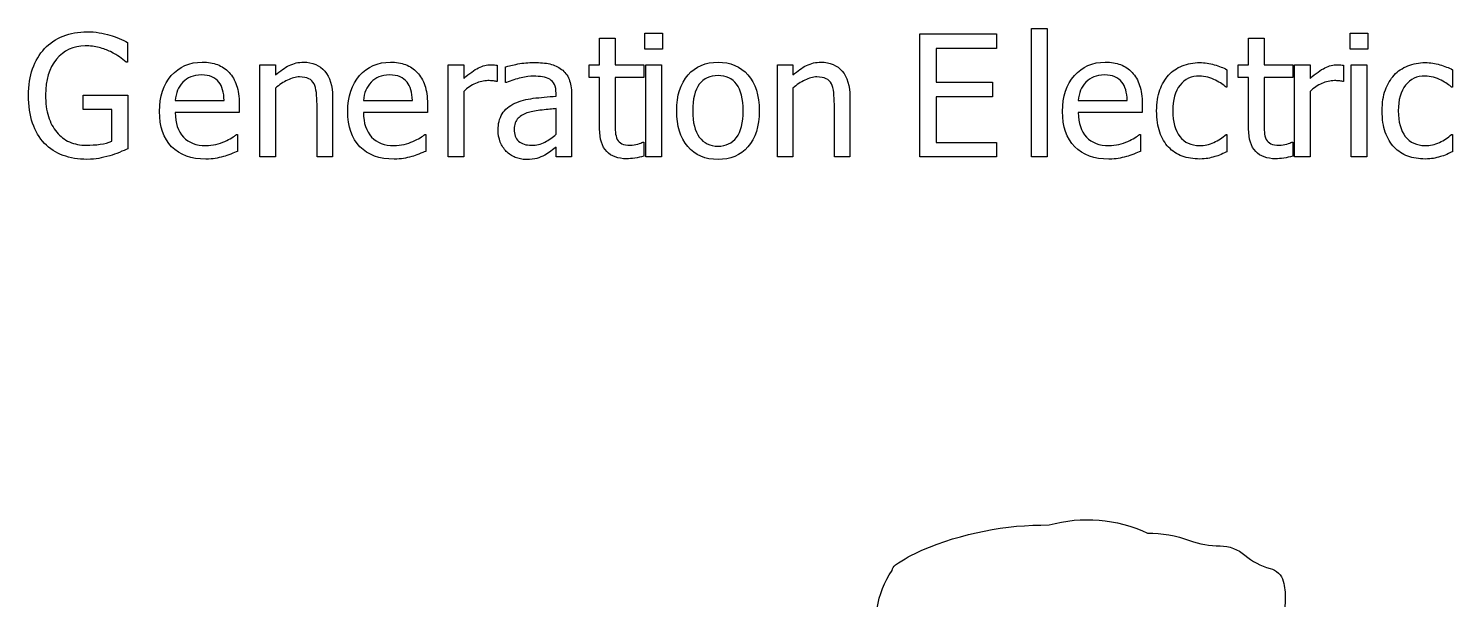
# Model space of a CAD drawing. Extents: x 0 to 436, y 0 to 122.
# Drawn here: x 9.7 to 77, y 95.1 to 122.1 of the extents above; entities that cross this region are included whole.
import ezdxf

# ---------------------------------------------------------------- set-up
doc = ezdxf.new("R2010")
doc.units = 0
doc.layers.get('0').update_dxf_attribs({"linetype": 'CONTINUOUS'})

msp = doc.modelspace()

# ---------------------------------------------------------------- linework, layer by layer
at = {"color": 7}
for points in [[(39.642564, 121.105658), (38.807146, 121.105658), (38.807146, 121.8669), (39.642561, 121.8669)], [(51.786679, 116.015092), (51.786679, 121.827862), (55.421125, 121.827862), (55.421125, 121.140792), (52.559632, 121.140792), (52.559632, 119.548038), (55.225934, 119.548038), (55.225934, 118.860968), (52.559632, 118.860968), (52.559632, 116.702162), (55.421125, 116.702162), (55.421125, 116.015092)], [(57.808379, 116.015092), (57.074463, 116.015092), (57.074463, 122.089418), (57.808379, 122.089418)], [(72.957653, 121.105658), (72.122235, 121.105658), (72.122235, 121.8669), (72.95765, 121.8669)], [(39.591812, 116.015092), (38.857895, 116.015092), (38.857895, 120.375646), (39.591812, 120.375646)], [(72.906901, 116.015092), (72.172985, 116.015092), (72.172985, 120.375646), (72.906901, 120.375646)], [(43.44815, 118.193417)], [(44.205488, 118.193417)], [(34.612898, 117.088639)], [(12.45489, 115.901881)], [(18.074189, 115.913593)], [(26.963934, 115.913593)], [(37.941281, 115.929208)], [(60.727806, 115.913593)], [(65.012621, 115.917496)], [(68.594909, 115.929208)], [(75.666269, 115.917496)]]:
    msp.add_lwpolyline(points, close=True, dxfattribs=at)
for points in [[(14.363852, 121.433578), (14.363852, 120.500567), (14.297487, 120.500567)], [(36.66864, 117.350194), (36.66864, 119.766652), (36.172857, 119.766652), (36.172857, 120.375646), (36.66864, 120.375646), (36.66864, 121.628768), (37.402556, 121.628768), (37.402556, 120.375646), (38.753274, 120.375646), (38.753274, 119.766652), (37.402556, 119.766652), (37.402556, 117.693729)], [(67.322269, 117.350194), (67.322269, 119.766652), (66.826485, 119.766652), (66.826485, 120.375646), (67.322269, 120.375646), (67.322269, 121.628768), (68.056185, 121.628768), (68.056185, 120.375646), (69.406903, 120.375646), (69.406903, 119.766652), (68.056185, 119.766652), (68.056185, 117.693729)], [(21.359629, 119.270868), (21.359629, 116.015092), (20.625713, 116.015092), (20.625713, 120.375646), (21.359629, 120.375646), (21.359629, 119.891573)], [(30.249377, 119.110812), (30.249377, 116.015092), (29.515461, 116.015092), (29.515461, 120.375646), (30.249377, 120.375646), (30.249377, 119.727613)], [(31.826516, 120.352223), (31.826515, 119.587076)], [(32.270613, 119.536327), (32.227668, 119.536327), (32.227668, 120.281955)], [(45.796679, 119.270868), (45.796679, 116.015092), (45.062763, 116.015092), (45.062763, 120.375646), (45.796679, 120.375646), (45.796679, 119.891573)], [(66.300878, 120.141417), (66.300878, 119.317714), (66.257933, 119.317714)], [(70.229825, 119.110812), (70.229825, 116.015092), (69.49591, 116.015092), (69.49591, 120.375646), (70.229825, 120.375646), (70.229825, 119.727613)], [(71.806964, 120.352223), (71.806964, 119.587076)], [(76.954525, 120.141417), (76.954525, 119.317714), (76.91158, 119.317714)], [(31.826515, 119.587076), (31.787478, 119.587076)], [(71.806964, 119.587076), (71.767926, 119.587076)], [(13.622128, 116.756815), (13.622128, 118.259781), (12.279218, 118.259781), (12.279218, 118.939044), (14.387275, 118.939044), (14.387275, 116.401569)], [(19.647421, 118.517433), (19.647421, 118.119244), (16.625873, 118.119244)], [(16.625874, 118.681393), (18.933024, 118.681393)], [(24.053257, 116.015092), (23.31934, 116.015092), (23.31934, 118.497914)], [(24.053257, 118.845353), (24.053257, 116.015092)], [(28.537168, 118.517433), (28.537168, 118.119244), (25.515621, 118.119244)], [(25.515622, 118.681393), (27.822771, 118.681393)], [(35.342907, 118.997602), (35.342907, 116.015092), (34.612895, 116.015092), (34.612898, 116.479645)], [(34.612898, 118.884391), (34.612898, 119.024928)], [(48.490306, 116.015092), (47.75639, 116.015092), (47.75639, 118.497914)], [(48.490306, 118.845353), (48.490306, 116.015092)], [(62.301038, 118.517433), (62.301038, 118.119244), (59.27949, 118.119244)], [(59.279492, 118.681393), (61.586641, 118.681393)], [(34.612898, 117.088639), (34.612898, 118.29882)], [(19.522499, 117.080831), (19.565444, 117.080831), (19.565444, 116.280551)], [(28.412247, 117.080831), (28.455192, 117.080831), (28.455192, 116.280551)], [(62.176116, 117.080831), (62.219061, 117.080831), (62.219061, 116.280551)], [(66.257933, 117.084735), (66.300878, 117.084735), (66.300878, 116.261031)], [(76.91158, 117.084735), (76.954525, 117.084735), (76.954525, 116.261031)], [(38.710328, 116.713873), (38.753273, 116.713873), (38.753273, 116.05413)], [(69.363957, 116.713873), (69.406902, 116.713873), (69.406902, 116.05413)]]:
    msp.add_lwpolyline(points, dxfattribs=at)
for points in [[(11.326689, 121.726363), (11.672827, 121.864298), (12.051496, 121.933265), (12.462697, 121.933265)], [(12.462697, 121.933265), (12.657888, 121.933265), (12.84527, 121.918951), (13.024846, 121.890323)], [(13.024846, 121.890323), (13.204421, 121.861695), (13.376188, 121.822657), (13.540148, 121.773209)], [(13.540148, 121.773209), (13.670275, 121.734171), (13.814716, 121.679518), (13.973471, 121.609249)], [(9.886184, 120.184359), (10.018913, 120.556522), (10.207597, 120.874032), (10.452236, 121.136888)], [(10.452236, 121.136888), (10.689067, 121.391937), (10.980551, 121.588429), (11.326689, 121.726363)], [(12.369006, 121.265714), (11.80946, 121.265714), (11.356618, 121.054908), (11.010481, 120.633297)], [(13.024846, 121.187638), (12.821848, 121.239689), (12.603234, 121.265714), (12.369006, 121.265714)], [(13.563571, 120.992447), (13.407419, 121.070524), (13.227844, 121.135587), (13.024846, 121.187638)], [(13.973471, 121.609249), (14.134829, 121.541583), (14.264956, 121.483026), (14.363852, 121.433578)], [(11.010481, 120.633297), (10.666945, 120.211686), (10.495178, 119.650839), (10.495178, 118.950756)], [(13.996894, 120.742604), (13.895395, 120.82068), (13.750954, 120.903961), (13.563571, 120.992447)], [(14.297487, 120.500567), (14.201193, 120.586451), (14.100996, 120.66713), (13.996894, 120.742604)], [(16.43849, 119.864247), (16.810654, 120.285858), (17.297329, 120.496664), (17.898515, 120.496664)], [(17.898515, 120.496664), (18.169179, 120.496664), (18.408613, 120.457626), (18.616816, 120.379549)], [(22.007661, 120.340511), (22.221069, 120.444613), (22.446189, 120.496664), (22.68302, 120.496664)], [(22.68302, 120.496664), (23.112439, 120.496664), (23.448167, 120.354825), (23.690203, 120.071149)], [(25.328238, 119.864247), (25.700401, 120.285858), (26.187076, 120.496664), (26.788262, 120.496664)], [(26.788262, 120.496664), (27.058926, 120.496664), (27.29836, 120.457626), (27.506563, 120.379549)], [(32.227668, 120.281955), (32.363, 120.320993), (32.556889, 120.363934), (32.809335, 120.41078)], [(32.809335, 120.41078), (33.061781, 120.457626), (33.311625, 120.481048), (33.558867, 120.481048)], [(33.558867, 120.481048), (33.858159, 120.481048), (34.110605, 120.457626), (34.316205, 120.41078)], [(34.316205, 120.41078), (34.521806, 120.363935), (34.706586, 120.279352), (34.870546, 120.157033)], [(40.844309, 119.891573), (41.20346, 120.294967), (41.675821, 120.496664), (42.261392, 120.496664)], [(42.261392, 120.496664), (42.849566, 120.496664), (43.320625, 120.294967), (43.67457, 119.891573)], [(46.444711, 120.340511), (46.658119, 120.444613), (46.883239, 120.496664), (47.12007, 120.496664)], [(47.12007, 120.496664), (47.549489, 120.496664), (47.885216, 120.354825), (48.127252, 120.071149)], [(59.092107, 119.864247), (59.46427, 120.285858), (59.950945, 120.496664), (60.552132, 120.496664)], [(60.552132, 120.496664), (60.822796, 120.496664), (61.062229, 120.457626), (61.270432, 120.379549)], [(64.185013, 120.320992), (64.442665, 120.425094), (64.718534, 120.477145), (65.012621, 120.477145)], [(65.012621, 120.477145), (65.252054, 120.477145), (65.482379, 120.443312), (65.703595, 120.375646)], [(74.838662, 120.320992), (75.096313, 120.425094), (75.372182, 120.477145), (75.666269, 120.477145)], [(75.666269, 120.477145), (75.905702, 120.477145), (76.136027, 120.443312), (76.357243, 120.375646)], [(9.690993, 118.927333), (9.690993, 119.39579), (9.756057, 119.814799), (9.886184, 120.184359)], [(15.880246, 118.169994), (15.880246, 118.880487), (16.066327, 119.445238), (16.43849, 119.864247)], [(17.355886, 119.801786), (17.220554, 119.74453), (17.096934, 119.659947), (16.985024, 119.548038)], [(17.855574, 119.891573), (17.660383, 119.891573), (17.493821, 119.861644), (17.355886, 119.801786)], [(18.351358, 119.80569), (18.218628, 119.862945), (18.053367, 119.891573), (17.855574, 119.891573)], [(18.683181, 119.555846), (18.597297, 119.665153), (18.48669, 119.748434), (18.351358, 119.80569)], [(18.616816, 120.379549), (18.825019, 120.301473), (19.007196, 120.179154), (19.163349, 120.012591)], [(19.163349, 120.012591), (19.319501, 119.846029), (19.439218, 119.64173), (19.522499, 119.399694)], [(21.359629, 119.891573), (21.578242, 120.086764), (21.794253, 120.23641), (22.007661, 120.340511)], [(22.491733, 119.797882), (22.309555, 119.797882), (22.120871, 119.748434), (21.925681, 119.649537)], [(22.92896, 119.715902), (22.822256, 119.770555), (22.676513, 119.797882), (22.491733, 119.797882)], [(23.690203, 120.071149), (23.932239, 119.790074), (24.053257, 119.381476), (24.053257, 118.845353)], [(24.769993, 118.169994), (24.769993, 118.880487), (24.956075, 119.445238), (25.328238, 119.864247)], [(26.245634, 119.801786), (26.110302, 119.74453), (25.986681, 119.659947), (25.874772, 119.548038)], [(26.745322, 119.891573), (26.550131, 119.891573), (26.383569, 119.861644), (26.245634, 119.801786)], [(27.241104, 119.80569), (27.108375, 119.862945), (26.943114, 119.891573), (26.745322, 119.891573)], [(27.572928, 119.555846), (27.487044, 119.665153), (27.376436, 119.748434), (27.241104, 119.80569)], [(27.506563, 120.379549), (27.714766, 120.301473), (27.896944, 120.179154), (28.053096, 120.012591)], [(28.053096, 120.012591), (28.209248, 119.846029), (28.328965, 119.64173), (28.412247, 119.399694)], [(30.249377, 119.727613), (30.517438, 119.964444), (30.750366, 120.131007), (30.948159, 120.227301)], [(30.948159, 120.227301), (31.148554, 120.326197), (31.342443, 120.375646), (31.529826, 120.375646)], [(31.529826, 120.375646), (31.6053, 120.375646), (31.661254, 120.373043), (31.69769, 120.367838)], [(31.69769, 120.367838), (31.73673, 120.365233), (31.779672, 120.360028), (31.826516, 120.352223)], [(32.957683, 119.75494), (32.72866, 119.705492), (32.499636, 119.632621), (32.270613, 119.536327)], [(33.554965, 119.833017), (33.3858, 119.833017), (33.186706, 119.806991), (32.957683, 119.75494)], [(33.972673, 119.801786), (33.837341, 119.822606), (33.698105, 119.833017), (33.554965, 119.833017)], [(34.316208, 119.684672), (34.222517, 119.74453), (34.108005, 119.783568), (33.972673, 119.801786)], [(34.870546, 120.157033), (35.029301, 120.037316), (35.147717, 119.882465), (35.225793, 119.692479)], [(40.309487, 118.193417), (40.309487, 118.922128), (40.487761, 119.48818), (40.844309, 119.891573)], [(42.261392, 119.864247), (41.878819, 119.864247), (41.58343, 119.726312), (41.375227, 119.450443)], [(43.139749, 119.450443), (42.934148, 119.726312), (42.641363, 119.864247), (42.261392, 119.864247)], [(43.67457, 119.891573), (44.028516, 119.490782), (44.205488, 118.92473), (44.205488, 118.193417)], [(45.796679, 119.891573), (46.015292, 120.086764), (46.231303, 120.23641), (46.444711, 120.340511)], [(46.928783, 119.797882), (46.746606, 119.797882), (46.557922, 119.748434), (46.362731, 119.649537)], [(47.36601, 119.715902), (47.259306, 119.770555), (47.113564, 119.797882), (46.928783, 119.797882)], [(48.127252, 120.071149), (48.369288, 119.790074), (48.490306, 119.381476), (48.490306, 118.845353)], [(58.533863, 118.169994), (58.533863, 118.880487), (58.719944, 119.445238), (59.092107, 119.864247)], [(60.009504, 119.801786), (59.874172, 119.74453), (59.750551, 119.659947), (59.638642, 119.548038)], [(60.509191, 119.891573), (60.314001, 119.891573), (60.147438, 119.861644), (60.009504, 119.801786)], [(61.004975, 119.80569), (60.872245, 119.862945), (60.706984, 119.891573), (60.509191, 119.891573)], [(61.336799, 119.555846), (61.250915, 119.665153), (61.140307, 119.748434), (61.004975, 119.80569)], [(61.270432, 120.379549), (61.478636, 120.301473), (61.660813, 120.179154), (61.816965, 120.012591)], [(61.816965, 120.012591), (61.973118, 119.846029), (62.092835, 119.64173), (62.176116, 119.399694)], [(63.130985, 119.18108), (63.235086, 119.459552), (63.373021, 119.69378), (63.544788, 119.883766)], [(63.544788, 119.883766), (63.716556, 120.073751), (63.929965, 120.219493), (64.185013, 120.320992)], [(65.000907, 119.840824), (64.620936, 119.840824), (64.315137, 119.696383), (64.083511, 119.407501)], [(65.399094, 119.782267), (65.26116, 119.821305), (65.128431, 119.840824), (65.000907, 119.840824)], [(65.758245, 119.645633), (65.656746, 119.697684), (65.537029, 119.743229), (65.399094, 119.782267)], [(65.703595, 120.375646), (65.927413, 120.30798), (66.126507, 120.229903), (66.300878, 120.141417)], [(70.229825, 119.727613), (70.497887, 119.964444), (70.730814, 120.131007), (70.928607, 120.227301)], [(70.928607, 120.227301), (71.129003, 120.326197), (71.322892, 120.375646), (71.510275, 120.375646)], [(71.510275, 120.375646), (71.585748, 120.375646), (71.641703, 120.373043), (71.678138, 120.367838)], [(71.678138, 120.367838), (71.717178, 120.365233), (71.76012, 120.360028), (71.806964, 120.352223)], [(73.784633, 119.18108), (73.888735, 119.459552), (74.026669, 119.69378), (74.198437, 119.883766)], [(74.198437, 119.883766), (74.370204, 120.073751), (74.583613, 120.219493), (74.838662, 120.320992)], [(75.654554, 119.840824), (75.274584, 119.840824), (74.968786, 119.696383), (74.73716, 119.407501)], [(76.052743, 119.782267), (75.914808, 119.821305), (75.782079, 119.840824), (75.654554, 119.840824)], [(76.411893, 119.645633), (76.310394, 119.697684), (76.190677, 119.743229), (76.052743, 119.782267)], [(76.357243, 120.375646), (76.581061, 120.30798), (76.780155, 120.229903), (76.954525, 120.141417)], [(16.735181, 119.165465), (16.677925, 119.02753), (16.641489, 118.866173), (16.625874, 118.681393)], [(16.985024, 119.548038), (16.875718, 119.433527), (16.792437, 119.306002), (16.735181, 119.165465)], [(18.862756, 119.192792), (18.821116, 119.335931), (18.761258, 119.456949), (18.683181, 119.555846)], [(18.933024, 118.681393), (18.927819, 118.879186), (18.904396, 119.049652), (18.862756, 119.192792)], [(19.522499, 119.399694), (19.605781, 119.16026), (19.647421, 118.866173), (19.647421, 118.517433)], [(21.925681, 119.649537), (21.733093, 119.553243), (21.544409, 119.42702), (21.359629, 119.270868)], [(23.178804, 119.473866), (23.118945, 119.583173), (23.035664, 119.663851), (22.92896, 119.715902)], [(23.28811, 119.056158), (23.26989, 119.230528), (23.233455, 119.369764), (23.178804, 119.473866)], [(25.624928, 119.165465), (25.567672, 119.02753), (25.531237, 118.866173), (25.515622, 118.681393)], [(25.874772, 119.548038), (25.765465, 119.433527), (25.682184, 119.306002), (25.624928, 119.165465)], [(27.752504, 119.192792), (27.710864, 119.335931), (27.651005, 119.456949), (27.572928, 119.555846)], [(27.822771, 118.681393), (27.817566, 118.879186), (27.794144, 119.049652), (27.752504, 119.192792)], [(28.412247, 119.399694), (28.495528, 119.16026), (28.537168, 118.866173), (28.537168, 118.517433)], [(30.803718, 119.493385), (30.608527, 119.407501), (30.423747, 119.279977), (30.249377, 119.110812)], [(31.393193, 119.622211), (31.1954, 119.622211), (30.998908, 119.579269), (30.803718, 119.493385)], [(31.611806, 119.614403), (31.551948, 119.619608), (31.479077, 119.622211), (31.393193, 119.622211)], [(31.787478, 119.587076), (31.732824, 119.602691), (31.674267, 119.6118), (31.611806, 119.614403)], [(34.534821, 119.438732), (34.482771, 119.545436), (34.4099, 119.627416), (34.316208, 119.684672)], [(34.612898, 119.024928), (34.612898, 119.196695), (34.586872, 119.33463), (34.534821, 119.438732)], [(35.225793, 119.692479), (35.303869, 119.502494), (35.342907, 119.270868), (35.342907, 118.997602)], [(41.375227, 119.450443), (41.169626, 119.177176), (41.066826, 118.758168), (41.066826, 118.193417)], [(43.44815, 118.193417), (43.44815, 118.758168), (43.345349, 119.177176), (43.139749, 119.450443)], [(46.362731, 119.649537), (46.170143, 119.553243), (45.981459, 119.42702), (45.796679, 119.270868)], [(47.615854, 119.473866), (47.555995, 119.583173), (47.472714, 119.663851), (47.36601, 119.715902)], [(47.72516, 119.056158), (47.70694, 119.230528), (47.670505, 119.369764), (47.615854, 119.473866)], [(59.388798, 119.165465), (59.331542, 119.02753), (59.295107, 118.866173), (59.279492, 118.681393)], [(59.638642, 119.548038), (59.529335, 119.433527), (59.446054, 119.306002), (59.388798, 119.165465)], [(61.516374, 119.192792), (61.474734, 119.335931), (61.414875, 119.456949), (61.336799, 119.555846)], [(61.586641, 118.681393), (61.581436, 118.879186), (61.558014, 119.049652), (61.516374, 119.192792)], [(62.176116, 119.399694), (62.259397, 119.16026), (62.301038, 118.866173), (62.301038, 118.517433)], [(62.978736, 118.189513), (62.978736, 118.572086), (63.029486, 118.902609), (63.130985, 119.18108)], [(64.083511, 119.407501), (63.854488, 119.121222), (63.739976, 118.715226), (63.739976, 118.189513)], [(66.054935, 119.469962), (65.974256, 119.527218), (65.875359, 119.585775), (65.758245, 119.645633)], [(66.257933, 119.317714), (66.205882, 119.361957), (66.138216, 119.412706), (66.054935, 119.469962)], [(70.784166, 119.493385), (70.588976, 119.407501), (70.404196, 119.279977), (70.229825, 119.110812)], [(71.373641, 119.622211), (71.175848, 119.622211), (70.979357, 119.579269), (70.784166, 119.493385)], [(71.592255, 119.614403), (71.532397, 119.619608), (71.459525, 119.622211), (71.373641, 119.622211)], [(71.767926, 119.587076), (71.713273, 119.602691), (71.654716, 119.6118), (71.592255, 119.614403)], [(73.632385, 118.189513), (73.632385, 118.572086), (73.683134, 118.902609), (73.784633, 119.18108)], [(74.73716, 119.407501), (74.508136, 119.121222), (74.393624, 118.715226), (74.393624, 118.189513)], [(76.708583, 119.469962), (76.627904, 119.527218), (76.529008, 119.585775), (76.411893, 119.645633)], [(76.91158, 119.317714), (76.85953, 119.361957), (76.791864, 119.412706), (76.708583, 119.469962)], [(9.886184, 117.615653), (9.756057, 117.995624), (9.690993, 118.43285), (9.690993, 118.927333)], [(10.495178, 118.950756), (10.495178, 118.560375), (10.540722, 118.219442), (10.631811, 117.927958)], [(23.31934, 118.497914), (23.31934, 118.698309), (23.30893, 118.884391), (23.28811, 119.056158)], [(32.063711, 118.048976), (32.191235, 118.262384), (32.392932, 118.431549), (32.668801, 118.556471)], [(32.668801, 118.556471), (32.91344, 118.66838), (33.202321, 118.745155), (33.535446, 118.786796)], [(33.535446, 118.786796), (33.868571, 118.831039), (34.227722, 118.86357), (34.612898, 118.884391)], [(47.75639, 118.497914), (47.75639, 118.698309), (47.74598, 118.884391), (47.72516, 119.056158)], [(10.631811, 117.927958), (10.7229, 117.636473), (10.854328, 117.389232), (11.026096, 117.186234)], [(16.454106, 116.499164), (16.071533, 116.892147), (15.880246, 117.449091), (15.880246, 118.169994)], [(16.625873, 118.119244), (16.625873, 117.611749), (16.753398, 117.223971), (17.008447, 116.955909)], [(25.343853, 116.499164), (24.96128, 116.892147), (24.769993, 117.449091), (24.769993, 118.169994)], [(25.515621, 118.119244), (25.515621, 117.611749), (25.643145, 117.223971), (25.898194, 116.955909)], [(31.872424, 117.279926), (31.872424, 117.58182), (31.936186, 117.83817), (32.063711, 118.048976)], [(32.82105, 117.842074), (32.693525, 117.719755), (32.629763, 117.547987), (32.629763, 117.326772)], [(33.305121, 118.119245), (33.109931, 118.059386), (32.948574, 117.966996), (32.82105, 117.842074)], [(33.94925, 118.232455), (33.683791, 118.20643), (33.469081, 118.168693), (33.305121, 118.119245)], [(34.612898, 118.29882), (34.438527, 118.283205), (34.217311, 118.261083), (33.94925, 118.232455)], [(40.828694, 116.510875), (40.482556, 116.924679), (40.309487, 117.485526), (40.309487, 118.193417)], [(41.066826, 118.193417), (41.066826, 117.646884), (41.169626, 117.231779), (41.375227, 116.948102)], [(43.135845, 116.940294), (43.344048, 117.218766), (43.44815, 117.636473), (43.44815, 118.193417)], [(44.205488, 118.193417), (44.205488, 117.459501), (44.028516, 116.892147), (43.67457, 116.491356)], [(59.107722, 116.499164), (58.725149, 116.892147), (58.533863, 117.449091), (58.533863, 118.169994)], [(59.27949, 118.119244), (59.27949, 117.611749), (59.407015, 117.223971), (59.662063, 116.955909)], [(63.127081, 117.18233), (63.028185, 117.46861), (62.978736, 117.804337), (62.978736, 118.189513)], [(63.739976, 118.189513), (63.739976, 117.67421), (63.850584, 117.272118), (64.0718, 116.983236)], [(73.78073, 117.18233), (73.681833, 117.46861), (73.632385, 117.804337), (73.632385, 118.189513)], [(74.393624, 118.189513), (74.393624, 117.67421), (74.504232, 117.272118), (74.725448, 116.983236)], [(10.448332, 116.65922), (10.203693, 116.916871), (10.016311, 117.235682), (9.886184, 117.615653)], [(11.026096, 117.186234), (11.192658, 116.985839), (11.393054, 116.832289), (11.627282, 116.725585)], [(19.296078, 116.920775), (19.387167, 116.978031), (19.462641, 117.031383), (19.522499, 117.080831)], [(28.185825, 116.920775), (28.276914, 116.978031), (28.352388, 117.031383), (28.412247, 117.080831)], [(31.977827, 116.721681), (31.907558, 116.898654), (31.872424, 117.084735), (31.872424, 117.279926)], [(32.629763, 117.326772), (32.629763, 117.076928), (32.700031, 116.888244), (32.840568, 116.760719)], [(34.085883, 116.717777), (34.273266, 116.819276), (34.448938, 116.942897), (34.612898, 117.088639)], [(37.004368, 116.268839), (36.780549, 116.497863), (36.66864, 116.858314), (36.66864, 117.350194)], [(37.402556, 117.693729), (37.402556, 117.472513), (37.406459, 117.302047), (37.414264, 117.18233)], [(37.414264, 117.18233), (37.422074, 117.062614), (37.452003, 116.950704), (37.504052, 116.846603)], [(61.949695, 116.920775), (62.040784, 116.978031), (62.116258, 117.031383), (62.176116, 117.080831)], [(63.544788, 116.475741), (63.365213, 116.663124), (63.225978, 116.898654), (63.127081, 117.18233)], [(65.684073, 116.702162), (65.900084, 116.801058), (66.09137, 116.928583), (66.257933, 117.084735)], [(67.657997, 116.268839), (67.434178, 116.497863), (67.322269, 116.858314), (67.322269, 117.350194)], [(68.056185, 117.693729), (68.056185, 117.472513), (68.060088, 117.302047), (68.067893, 117.18233)], [(68.067893, 117.18233), (68.075703, 117.062614), (68.105632, 116.950704), (68.15768, 116.846603)], [(74.198437, 116.475741), (74.018862, 116.663124), (73.879626, 116.898654), (73.78073, 117.18233)], [(76.337721, 116.702162), (76.553732, 116.801058), (76.745018, 116.928583), (76.91158, 117.084735)], [(11.326689, 116.089264), (10.985756, 116.214186), (10.692971, 116.404171), (10.448332, 116.65922)], [(11.627282, 116.725585), (11.864113, 116.621483), (12.129572, 116.569432), (12.423659, 116.569432)], [(12.423659, 116.569432), (12.642272, 116.569432), (12.859584, 116.585048), (13.075595, 116.616278)], [(13.075595, 116.616278), (13.291606, 116.647509), (13.473784, 116.694354), (13.622128, 116.756815)], [(14.387275, 116.401569), (14.288378, 116.357325), (14.155649, 116.301371), (13.989086, 116.233705)], [(18.074186, 115.913593), (17.379308, 115.913593), (16.839281, 116.108783), (16.454106, 116.499164)], [(17.008447, 116.955909), (17.263495, 116.687848), (17.616139, 116.553817), (18.066379, 116.553817)], [(18.066379, 116.553817), (18.227736, 116.553817), (18.38519, 116.572035), (18.538739, 116.608471)], [(18.538739, 116.608471), (18.694892, 116.644906), (18.835429, 116.691752), (18.960351, 116.749008)], [(18.960351, 116.749008), (19.09308, 116.808866), (19.204989, 116.866122), (19.296078, 116.920775)], [(26.963934, 115.913593), (26.269056, 115.913593), (25.729029, 116.108783), (25.343853, 116.499164)], [(25.898194, 116.955909), (26.153243, 116.687848), (26.505887, 116.553817), (26.956126, 116.553817)], [(26.956126, 116.553817), (27.117484, 116.553817), (27.274937, 116.572035), (27.428487, 116.608471)], [(27.428487, 116.608471), (27.584639, 116.644906), (27.725176, 116.691752), (27.850098, 116.749008)], [(27.850098, 116.749008), (27.982828, 116.808866), (28.094737, 116.866122), (28.185825, 116.920775)], [(32.258901, 116.280551), (32.141787, 116.400267), (32.048095, 116.547311), (31.977827, 116.721681)], [(32.840568, 116.760719), (32.981105, 116.633195), (33.186706, 116.569433), (33.457371, 116.569433)], [(33.457371, 116.569433), (33.688996, 116.569433), (33.8985, 116.618881), (34.085883, 116.717777)], [(34.612898, 116.479645), (34.553039, 116.435402), (34.472361, 116.372941), (34.370862, 116.292262)], [(37.504052, 116.846603), (37.548297, 116.755514), (37.619866, 116.686547), (37.718761, 116.639701)], [(37.718761, 116.639701), (37.817657, 116.595458), (37.951688, 116.573336), (38.120853, 116.573336)], [(38.120853, 116.573336), (38.24057, 116.573336), (38.356383, 116.590253), (38.468292, 116.624086)], [(38.468292, 116.624086), (38.580202, 116.660521), (38.66088, 116.69045), (38.710328, 116.713873)], [(42.261392, 115.894074), (41.655, 115.894074), (41.177434, 116.099674), (40.828694, 116.510875)], [(41.375227, 116.948102), (41.58343, 116.667028), (41.878819, 116.526491), (42.261392, 116.526491)], [(42.261392, 116.526491), (42.63876, 116.526491), (42.930245, 116.664425), (43.135845, 116.940294)], [(43.67457, 116.491356), (43.320625, 116.093168), (42.849566, 115.894074), (42.261392, 115.894074)], [(60.727803, 115.913593), (60.032925, 115.913593), (59.492898, 116.108783), (59.107722, 116.499164)], [(59.662063, 116.955909), (59.917112, 116.687848), (60.269756, 116.553817), (60.719995, 116.553817)], [(60.719995, 116.553817), (60.881353, 116.553817), (61.038806, 116.572035), (61.192356, 116.608471)], [(61.192356, 116.608471), (61.348509, 116.644906), (61.489046, 116.691752), (61.613967, 116.749008)], [(61.613967, 116.749008), (61.746697, 116.808866), (61.858606, 116.866122), (61.949695, 116.920775)], [(64.188917, 116.05413), (63.939073, 116.147821), (63.724364, 116.288358), (63.544788, 116.475741)], [(64.0718, 116.983236), (64.295618, 116.696957), (64.605321, 116.553817), (65.000907, 116.553817)], [(65.000907, 116.553817), (65.24034, 116.553817), (65.468062, 116.603265), (65.684073, 116.702162)], [(68.15768, 116.846603), (68.201925, 116.755514), (68.273495, 116.686547), (68.37239, 116.639701)], [(68.37239, 116.639701), (68.471286, 116.595458), (68.605317, 116.573336), (68.774482, 116.573336)], [(68.774482, 116.573336), (68.894199, 116.573336), (69.010012, 116.590253), (69.121921, 116.624086)], [(69.121921, 116.624086), (69.23383, 116.660521), (69.314509, 116.69045), (69.363957, 116.713873)], [(74.842565, 116.05413), (74.592721, 116.147821), (74.378012, 116.288358), (74.198437, 116.475741)], [(74.725448, 116.983236), (74.949266, 116.696957), (75.258968, 116.553817), (75.654554, 116.553817)], [(75.654554, 116.553817), (75.893988, 116.553817), (76.12171, 116.603265), (76.337721, 116.702162)], [(12.45489, 115.901881), (12.043689, 115.901881), (11.667622, 115.964342), (11.326689, 116.089264)], [(13.013134, 115.944823), (12.859584, 115.916195), (12.673503, 115.901881), (12.45489, 115.901881)], [(13.528437, 116.073649), (13.338452, 116.016393), (13.166684, 115.973451), (13.013134, 115.944823)], [(13.989086, 116.233705), (13.825126, 116.166039), (13.671577, 116.112687), (13.528437, 116.073649)], [(18.511416, 115.944823), (18.396904, 115.924003), (18.251162, 115.913593), (18.074189, 115.913593)], [(18.901797, 116.034611), (18.758657, 115.995573), (18.62853, 115.965643), (18.511416, 115.944823)], [(19.245331, 116.151725), (19.117807, 116.102277), (19.003296, 116.063239), (18.901797, 116.034611)], [(19.565444, 116.280551), (19.47956, 116.246718), (19.372856, 116.203776), (19.245331, 116.151725)], [(27.40116, 115.944823), (27.286648, 115.924003), (27.140906, 115.913593), (26.963934, 115.913593)], [(27.791544, 116.034611), (27.648402, 115.995573), (27.518274, 115.965643), (27.40116, 115.944823)], [(28.135079, 116.151725), (28.007554, 116.102277), (27.893043, 116.063239), (27.791544, 116.034611)], [(28.455192, 116.280551), (28.369308, 116.246718), (28.262603, 116.203776), (28.135079, 116.151725)], [(32.684416, 115.995573), (32.523059, 116.063239), (32.38122, 116.158231), (32.258901, 116.280551)], [(33.195815, 115.894074), (33.01624, 115.894074), (32.845774, 115.927907), (32.684416, 115.995573)], [(33.70331, 115.948727), (33.583593, 115.912291), (33.414428, 115.894074), (33.195815, 115.894074)], [(34.08198, 116.104879), (33.951853, 116.037213), (33.825629, 115.985162), (33.70331, 115.948727)], [(34.370862, 116.292262), (34.271965, 116.214186), (34.175671, 116.151725), (34.08198, 116.104879)], [(37.941282, 115.929208), (37.540491, 115.929208), (37.228186, 116.042418), (37.004368, 116.268839)], [(38.331662, 115.964342), (38.191125, 115.940919), (38.060998, 115.929208), (37.941281, 115.929208)], [(38.753273, 116.05413), (38.615339, 116.015092), (38.474802, 115.985162), (38.331662, 115.964342)], [(61.165032, 115.944823), (61.050521, 115.924003), (60.904779, 115.913593), (60.727806, 115.913593)], [(61.555413, 116.034611), (61.412274, 115.995573), (61.282147, 115.965643), (61.165032, 115.944823)], [(61.898949, 116.151725), (61.771424, 116.102277), (61.656912, 116.063239), (61.555413, 116.034611)], [(62.219061, 116.280551), (62.133177, 116.246718), (62.026473, 116.203776), (61.898949, 116.151725)], [(65.012621, 115.917496), (64.713329, 115.917496), (64.438761, 115.963041), (64.188917, 116.05413)], [(65.395194, 115.948727), (65.296297, 115.927906), (65.168773, 115.917496), (65.012621, 115.917496)], [(65.730921, 116.030707), (65.605999, 115.994271), (65.49409, 115.966945), (65.395194, 115.948727)], [(66.027611, 116.13611), (65.918304, 116.089264), (65.819408, 116.05413), (65.730921, 116.030707)], [(66.300878, 116.261031), (66.228006, 116.227198), (66.136917, 116.185558), (66.027611, 116.13611)], [(68.59491, 115.929208), (68.194119, 115.929208), (67.881815, 116.042418), (67.657997, 116.268839)], [(68.98529, 115.964342), (68.844753, 115.940919), (68.714626, 115.929208), (68.594909, 115.929208)], [(69.406902, 116.05413), (69.268968, 116.015092), (69.12843, 115.985162), (68.98529, 115.964342)], [(75.666269, 115.917496), (75.366977, 115.917496), (75.092409, 115.963041), (74.842565, 116.05413)], [(76.048842, 115.948727), (75.949946, 115.927906), (75.822421, 115.917496), (75.666269, 115.917496)], [(76.38457, 116.030707), (76.259648, 115.994271), (76.147739, 115.966945), (76.048842, 115.948727)], [(76.681259, 116.13611), (76.571952, 116.089264), (76.473056, 116.05413), (76.38457, 116.030707)], [(76.954525, 116.261031), (76.881654, 116.227198), (76.790566, 116.185558), (76.681259, 116.13611)]]:
    msp.add_open_spline(points, degree=3, dxfattribs=at)
at = {"color": 1}
for points in [[(57.903103, 98.618528), (59.446229, 99.054498), (61.094767, 98.919958), (62.546782, 98.239549)], [(51.893324, 97.426277), (53.792354, 98.235748), (55.838879, 98.641748), (57.903103, 98.618528)], [(62.546782, 98.239549), (63.226261, 98.238045), (63.900222, 98.117513), (64.538104, 97.883419)], [(64.538104, 97.883419), (65.000337, 97.713687), (65.488944, 97.627034), (65.981355, 97.627463)], [(65.981355, 97.627463), (66.411355, 97.6279), (66.826868, 97.472094), (67.150567, 97.189041)], [(50.641894, 96.731904), (51.033936, 97.005961), (51.453318, 97.238662), (51.893324, 97.426277)], [(67.150567, 97.189041), (67.491584, 96.890816), (67.898596, 96.677909), (68.338052, 96.567869)], [(49.776853, 94.680971), (49.875591, 95.321137), (50.11717, 95.930864), (50.483676, 96.464937)], [(50.483676, 96.464937), (50.495452, 96.572577), (50.553126, 96.669892), (50.641894, 96.731904)], [(68.338052, 96.567869), (68.640947, 96.492051), (68.878802, 96.25777), (68.959197, 95.956058)], [(68.959197, 95.956058), (69.030243, 95.68916), (69.06212, 95.413353), (69.053827, 95.137285)], [(69.053827, 95.137285), (69.03975, 94.668184), (68.941791, 94.205393), (68.764586, 93.770821)]]:
    msp.add_open_spline(points, degree=3, dxfattribs=at)

doc.saveas('drawing.dxf')
